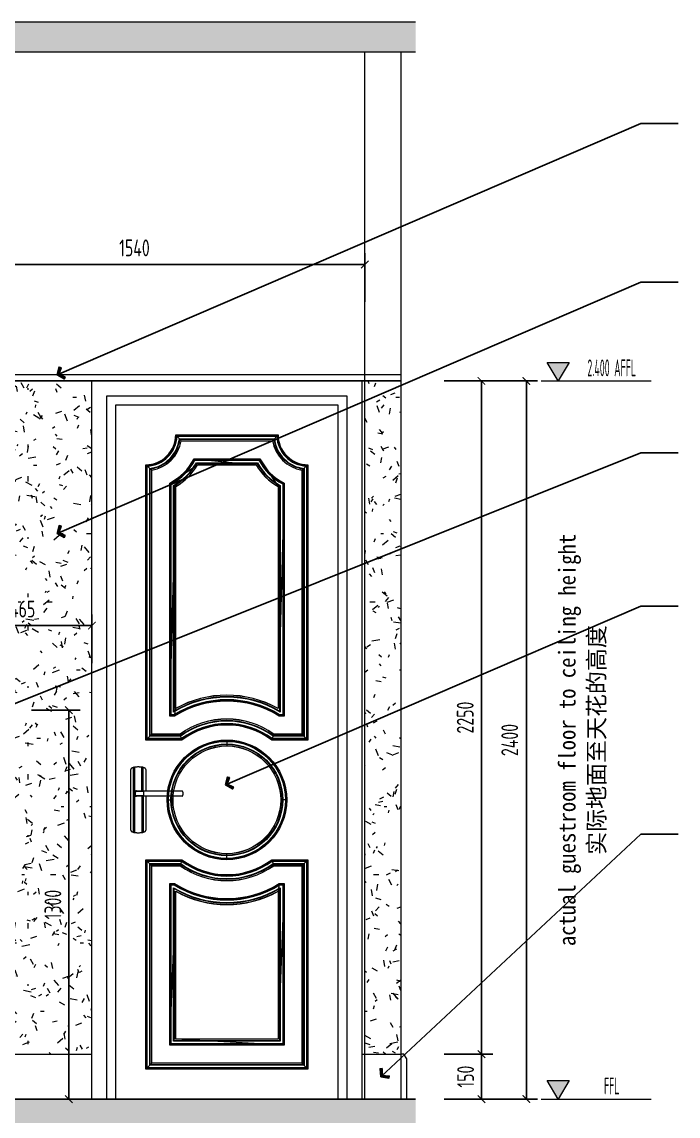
# Model space of a CAD drawing. Header units: millimetres. Extents: x 3162 to 221128, y -144913 to 11496.
# Drawn here: x 172014 to 174208, y -22890 to -19233 of the extents above; entities that cross this region are included whole.
import ezdxf
from ezdxf.enums import TextEntityAlignment as Align

# ---------------------------------------------------------------- set-up
doc = ezdxf.new("R2010")
doc.units = ezdxf.units.MM
doc.header["$LTSCALE"] = 10
doc.linetypes.add('HIDDEN', pattern=[9.525, 6.35, -3.175])
doc.layers.get('Defpoints').update_dxf_attribs({"color": 250})
for name, color, linetype, lineweight in [('Contour【轮廓线】', 94, 'Continuous', 0), ('Elevation【立面图库】', 150, 'Continuous', 0), ('FC-Hatch【平面填充】', 250, 'Continuous', 0), ('FC-Refe【标注引线】', 2, 'Continuous', 0), ('FF-Fixed【固定家具】', 30, 'Continuous', 0), ('FF-Text【平面文字】', 2, 'Continuous', 0), ('Fine【细线】', 250, 'Continuous', 0), ('Finish【完成面】', 2, 'Continuous', 0), ('Gray【中细线】', 8, 'Continuous', 0), ('RC-dimensions', 44, 'Continuous', 0), ('RC-Modelling【天花造型】', 30, 'Continuous', 0), ('Wall【立面墙】', 252, 'Continuous', 0)]:
    doc.layers.add(name, color=color, linetype=linetype, lineweight=lineweight)
doc.styles.add('宋体', font='', dxfattribs={"width": 0.8})
doc.styles.add('尺寸标注', font='ARCHS.SHX', dxfattribs={"width": 0.8})
doc.styles.add('标高', font='ARCHS.SHX', dxfattribs={"width": 0.5})
doc.styles.get('宋体').set_extended_font_data('SimSun')
doc.dimstyles.new('海龙1：25', dxfattribs={"dimscale": 25, "dimtxt": 2.25, "dimasz": 1, "dimexe": 1.5, "dimexo": 1, "dimgap": 1, "dimtad": 1, "dimdec": 0, "dimrnd": 5, "dimdsep": 46, "dimtxsty": '尺寸标注', "dimblk": 'ARCHTICK', "dimblk1": 'ARCHTICK', "dimblk2": 'ARCHTICK', "dimcen": 1, "dimclrd": 44, "dimclre": 44, "dimclrt": 2, "dimadec": 0, "dimazin": 0, "dimtfac": 1, "dimtdec": 0, "dimtix": 1, "dimtmove": 2, "dimatfit": 3, "dimldrblk": 'hl_arrow2', "dimfxl": 5, "dimfxlon": 1, "dimarcsym": 0})
pattern_1 = [(225, (110819.52, 0), (35.35534, -35.35534), []), (230, (110819.52, 0), (-71.72602, 6.27522), [7.5, -82.5]), (175, (110819.52, 0), (13.87511, -75.21923), [6, -66]), (280.4514, (110813.54, 0.52), (-57.85092, -68.94393), [6.374, -70.1142]), (226.1842, (110819.52, -20), (-106.72409, 16.55189), [11.25, -123.75]), (276.6356, (110810.63, -18.62), (-93.46626, -97.41178), [9.56105, -105.1713]), (171.1842, (110819.52, -20), (-93.46618, -97.41189), [9, -99]), (201, (110809.52, -15), (-59.690703, 40.261893), [7.5, -82.5]), (146, (110809.52, -15), (-24.33156, -72.51501), [6, -66]), (251.4514, (110804.546, -11.645), (-84.022234, -32.25304), [6.374, -70.1142]), (217.5, (110819.52, 0), (-1.215986, -33.289385), [0.5, -65.2, 0.5, -67, 0.5, -66.25]), (187.5, (110819.52, 0), (-26.306954, -39.441171), [0.5, -38.2, 0.5, -63.7, 0.5, -25.25]), (147.5, (110841.82, -3e-15), (-53.382244, 2.255487), [0.5, -25, 0.5, -78, 0.5, -103.5]), (137.5, (110851.82, -4e-15), (-58.318617, -10.010498), [0.5, -32.5, 0.5, -51.8, 0.5, -73.5])]

# ---------------------------------------------------------------- blocks, each defined once
blk = doc.blocks.new('海龙工具_踢脚线')
blk.add_lwpolyline([(20, 0), (20, 90), (10, 100), (0, 100)])
blk = doc.blocks.new('_ArchTick')
at = {"color": 2, "linetype": 'ByBlock', "const_width": 0.15}
blk.add_lwpolyline([(-0.5, -0.5), (0.5, 0.5)], dxfattribs=at)
blk = doc.blocks.new('*D191')
at = {"layer": 'Defpoints', "color": 0, "transparency": 16777216}
for p in [(173400.7, -20432.7), (173400.7, -22682.7), (173550.7, -22682.7)]:
    blk.add_point(p, dxfattribs=at)
at = {"layer": 'RC-dimensions', "color": 44, "lineweight": -2, "transparency": 16777216}
for p, q in [((173425.7, -20432.7), (173588.2, -20432.7)), ((173550.7, -20432.7), (173550.7, -22682.7)), ((173425.7, -22682.7), (173588.2, -22682.7))]:
    blk.add_line(p, q, dxfattribs=at)
at = {"layer": 'RC-dimensions', "color": 44, "lineweight": -2, "transparency": 16777216, "xscale": 25, "yscale": 25, "zscale": 25}
for p, rotation in [((173550.7, -20432.7), 90), ((173550.7, -22682.7), 270)]:
    blk.add_blockref('_ArchTick', p, dxfattribs=dict(at, rotation=rotation))
at = {"layer": 'RC-dimensions', "color": 2, "transparency": 16777216, "insert": (173496.4, -21557.7), "char_height": 56.25, "attachment_point": 5, "rotation": 90, "style": '尺寸标注'}
blk.add_mtext('2250', dxfattribs=at)
blk = doc.blocks.new('hl_arrow2')
at = {"color": 2}
blk.add_line((-0.22, 0), (-1, 0), dxfattribs=at)
blk.add_lwpolyline([(-0.22, 0), (-0.86, -0.69), (-0.65, -0.86), (0, 0), (-0.65, 0.86), (-0.86, 0.69)], close=True, dxfattribs=at)
for points in [[(-0.86, 0.69), (-0.65, 0.86), (-0.22, 0), (0, 0)], [(-0.86, -0.69), (-0.65, -0.86), (-0.22, 0), (0, 0)]]:
    blk.add_solid(points, dxfattribs=at)
blk = doc.blocks.new('*D192')
at = {"layer": 'Defpoints', "color": 0, "transparency": 16777216}
for p in [(173400.7, -22682.7), (173400.7, -22832.7), (173550.7, -22832.7)]:
    blk.add_point(p, dxfattribs=at)
at = {"layer": 'RC-dimensions', "color": 44, "lineweight": -2, "transparency": 16777216}
for p, q in [((173425.7, -22682.7), (173588.2, -22682.7)), ((173550.7, -22682.7), (173550.7, -22832.7)), ((173425.7, -22832.7), (173588.2, -22832.7))]:
    blk.add_line(p, q, dxfattribs=at)
at = {"layer": 'RC-dimensions', "color": 44, "lineweight": -2, "transparency": 16777216, "xscale": 25, "yscale": 25, "zscale": 25}
for p, rotation in [((173550.7, -22682.7), 90), ((173550.7, -22832.7), 270)]:
    blk.add_blockref('_ArchTick', p, dxfattribs=dict(at, rotation=rotation))
at = {"layer": 'RC-dimensions', "color": 2, "transparency": 16777216, "insert": (173497.6, -22757.7), "char_height": 56.25, "attachment_point": 5, "rotation": 90, "style": '尺寸标注'}
blk.add_mtext('150', dxfattribs=at)
blk = doc.blocks.new('*D193')
at = {"layer": 'Defpoints', "color": 0, "transparency": 16777216}
for p in [(173400.7, -20432.7), (173400.7, -22832.7), (173700.7, -22832.7)]:
    blk.add_point(p, dxfattribs=at)
at = {"layer": 'RC-dimensions', "color": 44, "lineweight": -2, "transparency": 16777216}
for p, q in [((173575.7, -20432.7), (173738.2, -20432.7)), ((173700.7, -20432.7), (173700.7, -22832.7)), ((173575.7, -22832.7), (173738.2, -22832.7))]:
    blk.add_line(p, q, dxfattribs=at)
at = {"layer": 'RC-dimensions', "color": 44, "lineweight": -2, "transparency": 16777216, "xscale": 25, "yscale": 25, "zscale": 25}
for p, rotation in [((173700.7, -20432.7), 90), ((173700.7, -22832.7), 270)]:
    blk.add_blockref('_ArchTick', p, dxfattribs=dict(at, rotation=rotation))
at = {"layer": 'RC-dimensions', "color": 2, "transparency": 16777216, "insert": (173645.2, -21632.7), "char_height": 56.25, "attachment_point": 5, "rotation": 90, "style": '尺寸标注'}
blk.add_mtext('2400', dxfattribs=at)
blk = doc.blocks.new('海龍_立面标识')
at = {"style": '宋体', "width": 0.9, "flags": 8}
blk.add_attdef('FLOOR_HEIGHT', text='', height=2.25, rotation=90, dxfattribs=at).set_placement((0, 0), align=Align.CENTER)
at = {"style": '宋体', "flags": 8}
blk.add_attdef('HEIGHT', text='', height=2.25, rotation=90, dxfattribs=at).set_placement((-3.5, 0), align=Align.CENTER)
blk = doc.blocks.new('hl_Elevation-A2')
blk.add_hatch(color=150).paths.add_polyline_path([(3.74, 2.47), (2.27, 0), (0.8, 2.47)])
at = {"color": 150}
blk.add_line((0, 0), (14.67, 0), dxfattribs=at)
blk.add_lwpolyline([(3.74, 2.47), (2.27, 0), (0.8, 2.47)], close=True, dxfattribs=at)
at = {"color": 2, "style": '标高', "width": 0.8, "flags": 8}
blk.add_attdef('HEIGHT', text='', height=2.25, dxfattribs=at).set_placement((9.42, 1.75), align=Align.MIDDLE_CENTER)
blk = doc.blocks.new('立面门把手01')
at = {"color": 251, "linetype": 'HIDDEN', "ltscale": 80}
for p, q in [((-16, -128.8, 0), (-16, 87, 0)), ((-12, -129.4, 0), (-12, 87.6, 0)), ((12, 9.1, 0), (12, 87.6, 0)), ((16, 9.1, 0), (16, 87, 0)), ((12, -8.9, 0), (12, -129.4, 0)), ((16, -8.9, 0), (16, -128.8, 0))]:
    blk.add_line(p, q, dxfattribs=at)
at = {"linetype": 'HIDDEN', "ltscale": 80, "elevation": 0}
blk.add_lwpolyline([(25, -8.9), (25, -122.4, -0.317837), (21.7, -127.1, -0.020494), (16, -128.8, -0.498427), (12, -129.4, -0.124451), (-12, -129.4, -0.497981), (-16, -128.8, -0.020494), (-21.7, -127.1, -0.317837), (-25, -122.4), (-25, 80.6, -0.317837), (-21.7, 85.3, -0.020494), (-16, 87, -0.497981), (-12, 87.6, -0.124451), (12, 87.6, -0.498427), (16, 87, -0.020494), (21.7, 85.3, -0.317837), (25, 80.6), (25, 9.1)], format="xyb", dxfattribs=at)
blk.add_lwpolyline([(-9.8, 7.4, -0.214918), (-6.1, 9.1), (147.2, 9.1, -0.314288), (147.2, -8.9), (-6.1, -8.9, -0.214918), (-9.8, -7.3, -0.226084)], format="xyb", close=True, dxfattribs=at)
at = {"color": 251, "linetype": 'HIDDEN', "ltscale": 80, "elevation": 0}
blk.add_lwpolyline([(17.2, 8.1), (17.2, -7.9), (-6.1, -7.9, -0.209535), (-9, -6.7, -0.217189), (-9, 6.8, -0.209535), (-6.1, 8.1), (17.2, 8.1)], format="xyb", close=True, dxfattribs=at)
blk = doc.blocks.new('海龙_05138463')
at = {"layer": 'FF-Fixed【固定家具】'}
for points in [[(-451.1, -1200), (-451.1, 1200), (451.1, 1200), (451.1, -1200)], [(-371.1, -1200), (-371.1, 1120), (371.1, 1120), (371.1, -1200)]]:
    blk.add_lwpolyline(points, dxfattribs=at)
at = {"layer": 'FF-Fixed【固定家具】', "color": 8}
blk.add_lwpolyline([(-401.1, -1200), (-401.1, 1150), (401.1, 1150), (401.1, -1200)], dxfattribs=at)
at = {"layer": 'FF-Fixed【固定家具】'}
for points in [[(-150, 0), (-271.1, 0), (-271.1, 920, 0.414214), (-171.1, 1020), (171.1, 1020, 0.414214), (271.1, 920), (271.1, 0), (150, 0, 0.333333)], [(-156.5, 20), (-251.1, 20), (-251.1, 901.7, 0.319197), (-152.7, 1000), (152.7, 1000, 0.319197), (251.1, 901.7), (251.1, 20), (156.5, 20, 0.319438)], [(-174.6, 80), (-191.1, 80), (-191.1, 858.8, 0.163866), (-109.8, 940), (109.8, 940, 0.163866), (191.1, 858.8), (191.1, 80), (174.6, 80, 0.286299)], [(-171.1, 105.3), (-171.1, 846.8, 0.131652), (-97.9, 920), (97.9, 920, 0.131652), (171.1, 846.8), (171.1, 105.3, 0.261033)], [(150, -400), (271.1, -400), (271.1, -1100), (-271.1, -1100), (-271.1, -400), (-150, -400, 0.333333)], [(156.5, -420), (251.1, -420), (251.1, -1080), (-251.1, -1080), (-251.1, -420), (-156.5, -420, 0.319438)], [(174.6, -480), (191.1, -480), (191.1, -1020), (-191.1, -1020), (-191.1, -480), (-174.6, -480, 0.286299)], [(171.1, -505.3), (171.1, -1000), (-171.1, -1000), (-171.1, -505.3, 0.261033)]]:
    blk.add_lwpolyline(points, format="xyb", close=True, dxfattribs=at)
for radius in [200, 180]:
    blk.add_circle((0, -200), radius, dxfattribs=at)
at = {"layer": 'Fine【细线】'}
for p, q in [((-171.1, 1020), (-152.7, 1000)), ((171.1, 1020), (152.7, 1000)), ((-271.1, 920), (-251.1, 901.7)), ((-191.1, 858.8), (-97.9, 920)), ((-109.8, 940), (97.9, 920)), ((109.8, 940), (171.1, 846.8)), ((271.1, 920), (251.1, 901.7)), ((-191.1, 80), (-171.1, 846.8)), ((191.1, 858.8), (171.1, 105.3)), ((-174.6, 80), (-171.1, 105.3)), ((-271.1, 0), (-251.1, 20)), ((-150, 0), (-156.5, 20)), ((0, 0), (0, -20)), ((150, 0), (156.5, 20)), ((271.1, 0), (251.1, 20)), ((-200, -200), (-180, -200)), ((200, -200), (180, -200)), ((-271.1, -400), (-251.1, -420)), ((-150, -400), (-156.5, -420)), ((0, -400), (0, -380)), ((150, -400), (156.5, -420)), ((271.1, -400), (251.1, -420)), ((-191.1, -1020), (-171.1, -505.3)), ((174.6, -480), (171.1, -505.3)), ((191.1, -480), (171.1, -1000)), ((191.1, -1020), (-171.1, -1000)), ((-271.1, -1100), (-251.1, -1080)), ((271.1, -1100), (251.1, -1080))]:
    blk.add_line(p, q, dxfattribs=at)
for points in [[(-150.9, 2.7), (-268.4, 2.7), (-268.4, 917.4, 0.399077), (-168.4, 1017.3), (168.4, 1017.3, 0.399077), (268.4, 917.4), (268.4, 2.7), (150.9, 2.7, 0.331375)], [(-151.5, 4.5), (-266.6, 4.5), (-266.6, 915.6, 0.389181), (-166.7, 1015.5), (166.7, 1015.5, 0.389181), (266.6, 915.6), (266.6, 4.5), (151.5, 4.5, 0.330047)], [(-154.3, 13.2), (-257.9, 13.2), (-257.9, 907.6, 0.347425), (-158.7, 1006.8), (158.7, 1006.8, 0.347425), (257.9, 907.6), (257.9, 13.2), (154.3, 13.2, 0.323986)], [(-154.9, 14.8), (-256.2, 14.8), (-256.2, 906.1, 0.34023), (-157.2, 1005.2), (157.2, 1005.2, 0.34023), (256.2, 906.1), (256.2, 14.8), (154.9, 14.8, 0.322863)], [(-156.4, 19.7), (-251.3, 19.7), (-251.3, 901.9, 0.320252), (-153, 1000.3), (153, 1000.3, 0.320252), (251.3, 901.9), (251.3, 19.7), (156.4, 19.7, 0.319615)], [(-175.4, 82.7), (-188.4, 82.7), (-188.4, 857.1, 0.15921), (-108.2, 937.3), (108.2, 937.3, 0.15921), (188.4, 857.1), (188.4, 82.7), (175.4, 82.7, 0.285056)], [(-175.9, 84.5), (-186.6, 84.5), (-186.6, 856, 0.156073), (-107.1, 935.5), (107.1, 935.5, 0.156073), (186.6, 856), (186.6, 84.5), (175.9, 84.5, 0.284209)], [(-177.9, 93.5), (-177.9, 850.8, 0.14199), (-101.9, 926.8), (101.9, 926.8, 0.14199), (177.9, 850.8), (177.9, 93.5, 0.279435)], [(-176.2, 96.4), (-176.2, 849.8, 0.13942), (-100.9, 925.2), (100.9, 925.2, 0.13942), (176.2, 849.8), (176.2, 96.4, 0.274846)], [(-171.3, 104.9), (-171.3, 847, 0.132051), (-98, 920.3), (98, 920.3, 0.132051), (171.3, 847), (171.3, 104.9, 0.26174)], [(150.9, -402.7), (268.4, -402.7), (268.4, -1097.3), (-268.4, -1097.3), (-268.4, -402.7), (-150.9, -402.7, 0.331375)], [(151.5, -404.5), (266.6, -404.5), (266.6, -1095.5), (-266.6, -1095.5), (-266.6, -404.5), (-151.5, -404.5, 0.330047)], [(154.3, -413.2), (257.9, -413.2), (257.9, -1086.8), (-257.9, -1086.8), (-257.9, -413.2), (-154.3, -413.2, 0.323986)], [(154.9, -414.8), (256.2, -414.8), (256.2, -1085.2), (-256.2, -1085.2), (-256.2, -414.8), (-154.9, -414.8, 0.322863)], [(156.4, -419.7), (251.3, -419.7), (251.3, -1080.3), (-251.3, -1080.3), (-251.3, -419.7), (-156.4, -419.7, 0.319615)], [(175.4, -482.7), (188.4, -482.7), (188.4, -1017.3), (-188.4, -1017.3), (-188.4, -482.7), (-175.4, -482.7, 0.285056)], [(175.9, -484.5), (186.6, -484.5), (186.6, -1015.5), (-186.6, -1015.5), (-186.6, -484.5), (-175.9, -484.5, 0.284209)], [(177.9, -493.5), (177.9, -1006.8), (-177.9, -1006.8), (-177.9, -493.5, 0.279435)], [(176.2, -496.4), (176.2, -1005.2), (-176.2, -1005.2), (-176.2, -496.4, 0.274846)], [(171.3, -504.9), (171.3, -1000.3), (-171.3, -1000.3), (-171.3, -504.9, 0.26174)]]:
    blk.add_lwpolyline(points, format="xyb", close=True, dxfattribs=at)
for radius in [197.3, 195.5, 186.8, 185.2, 180.3]:
    blk.add_circle((0, -200), radius, dxfattribs=at)
at = {"layer": 'Gray【中细线】'}
blk.add_blockref('立面门把手01', (-296.1, -179.1, 0), dxfattribs=at)
blk = doc.blocks.new('*D594')
at = {"layer": 'Defpoints', "color": 0, "transparency": 16777216}
for p in [(173160.7, -20043.5), (171620.7, -20193.5), (173160.7, -20193.5)]:
    blk.add_point(p, dxfattribs=at)
at = {"layer": 'RC-dimensions', "color": 44, "lineweight": -2, "transparency": 16777216}
for p, q in [((171620.7, -20168.5), (171620.7, -20006)), ((173160.7, -20168.5), (173160.7, -20006)), ((171620.7, -20043.5), (173160.7, -20043.5))]:
    blk.add_line(p, q, dxfattribs=at)
at = {"layer": 'RC-dimensions', "color": 44, "lineweight": -2, "transparency": 16777216, "xscale": 25, "yscale": 25, "zscale": 25, "rotation": 180}
blk.add_blockref('_ArchTick', (171620.7, -20043.5), dxfattribs=at)
at = {"layer": 'RC-dimensions', "color": 44, "lineweight": -2, "transparency": 16777216, "xscale": 25, "yscale": 25, "zscale": 25}
blk.add_blockref('_ArchTick', (173160.7, -20043.5), dxfattribs=at)
at = {"layer": 'RC-dimensions', "color": 2, "transparency": 16777216, "insert": (172390.7, -19988.1), "char_height": 56.25, "attachment_point": 5, "style": '尺寸标注'}
blk.add_mtext('1540', dxfattribs=at)
blk = doc.blocks.new('*D737')
at = {"layer": 'Defpoints', "color": 0, "transparency": 16777216}
for p in [(172021.2, -21532.7), (172021.2, -22832.7), (172171.2, -22832.7)]:
    blk.add_point(p, dxfattribs=at)
at = {"layer": 'RC-dimensions', "color": 44, "lineweight": -2, "transparency": 16777216}
for p, q in [((172046.2, -21532.7), (172208.7, -21532.7)), ((172171.2, -21532.7), (172171.2, -22832.7)), ((172046.2, -22832.7), (172208.7, -22832.7))]:
    blk.add_line(p, q, dxfattribs=at)
at = {"layer": 'RC-dimensions', "color": 44, "lineweight": -2, "transparency": 16777216, "xscale": 25, "yscale": 25, "zscale": 25}
for p, rotation in [((172171.2, -21532.7), 90), ((172171.2, -22832.7), 270)]:
    blk.add_blockref('_ArchTick', p, dxfattribs=dict(at, rotation=rotation))
at = {"layer": 'RC-dimensions', "color": 2, "transparency": 16777216, "insert": (172118.1, -22182.7), "char_height": 56.25, "attachment_point": 5, "rotation": 90, "style": '尺寸标注'}
blk.add_mtext('1300', dxfattribs=at)
blk = doc.blocks.new('*D739')
at = {"layer": 'Defpoints', "color": 0, "transparency": 16777216}
for p in [(172248.5, -21250.4), (171785.3, -21400.4), (172248.5, -21400.4)]:
    blk.add_point(p, dxfattribs=at)
at = {"layer": 'RC-dimensions', "color": 44, "lineweight": -2, "transparency": 16777216}
for p, q in [((171785.3, -21375.4), (171785.3, -21212.9)), ((172248.5, -21375.4), (172248.5, -21212.9)), ((171785.3, -21250.4), (172248.5, -21250.4))]:
    blk.add_line(p, q, dxfattribs=at)
at = {"layer": 'RC-dimensions', "color": 44, "lineweight": -2, "transparency": 16777216, "xscale": 25, "yscale": 25, "zscale": 25, "rotation": 180}
blk.add_blockref('_ArchTick', (171785.3, -21250.4), dxfattribs=at)
at = {"layer": 'RC-dimensions', "color": 44, "lineweight": -2, "transparency": 16777216, "xscale": 25, "yscale": 25, "zscale": 25}
blk.add_blockref('_ArchTick', (172248.5, -21250.4), dxfattribs=at)
at = {"layer": 'RC-dimensions', "color": 2, "transparency": 16777216, "insert": (172016.9, -21194.9), "char_height": 56.25, "attachment_point": 5, "style": '尺寸标注'}
blk.add_mtext('465', dxfattribs=at)

msp = doc.modelspace()

# ---------------------------------------------------------------- hatches: boundary and pattern name
at = {"layer": 'FC-Hatch【平面填充】'}
h = msp.add_hatch(dxfattribs=at)
h.set_pattern_fill('钢筋混凝土', color=256, scale=50, angle=180, style=0, pattern_type=2)
h.set_pattern_definition(pattern_1)
h.paths.add_polyline_path([(171030.7, -19332.7), (171030.7, -19232.7), (173330.7, -19232.7), (173330.7, -19332.7)])
h = msp.add_hatch(dxfattribs=at)
h.set_pattern_fill('地毯', color=256, scale=300, pattern_type=2)
h.set_pattern_definition([(0, (171536.68, -22538.74), (132, 228), [12, -201, 9, -87, 18, -213]), (10, (171479.68, -22415.74), (80.676, 285.344), [21, -51, 27, -159, 15, -198]), (20, (171449.68, -22511.74), (133.471, 220.976), [24, -165, 21, -123, 15, -96]), (30, (171536.68, -22529.74), (-21.97, 254.052), [15, -99, 12, -147, 9, -195]), (40, (171452.68, -22463.74), (33.836, 216.37), [12, -132, 9, -84, 24, -153]), (50, (171497.68, -22571.74), (-80.248, 235.733), [6, -111, 15, -183, 18, -93]), (60, (171506.68, -22550.74), (-99.473, 223.708), [15, -123, 6, -144, 12, -111]), (70, (171473.68, -22586.74), (-109.892, 215.587), [9, -57, 18, -96, 12, -132]), (80, (171488.68, -22409.74), (-208.565, 164.72), [21, -132, 9, -156, 18, -147]), (90, (171506.68, -22538.74), (-264, 111), [18, -93, 12, -183, 6, -186]), (100, (171458.68, -22445.74), (-247.971, 145.145), [21, -117, 18, -96, 21, -219]), (110, (171437.68, -22616.74), (-240.44, 81.691), [24, -78, 12, -159, 18, -174]), (120, (171356.68, -22580.74), (-286.65, 28.492), [15, -201, 18, -93, 21, -123]), (130, (171422.68, -22646.74), (-279.108, 71.266), [9, -66, 12, -129, 24, -168]), (140, (171332.68, -22406.74), (-220.597, -34.206), [18, -108, 21, -93, 12, -126]), (150, (171581.68, -22664.74), (-204.825, -120.767), [12, -84, 24, -186, 21, -171]), (160, (171383.68, -22496.74), (-237.901, -162.429), [18, -126, 15, -114, 12, -183]), (170, (171401.68, -22568.74), (-215.644, -169.123), [27, -99, 18, -135, 24, -132])])
h.paths.add_polyline_path([(172248.5, -20432.7), (171320.7, -20432.7), (171320.7, -22682.7), (171330.7, -22682.7), (172248.5, -22682.7)])
h.paths.add_polyline_path([(171947.5, -21492.3), (171947.5, -21573.2), (171868.3, -21573.2), (171868.3, -21492.3)], flags=16)
h.paths.add_polyline_path([(171962.5, -21492.7), (172032.5, -21492.7, -0.414214), (172037.5, -21497.7), (172037.5, -21567.7, -0.414214), (172032.5, -21572.7), (171962.5, -21572.7, -0.414214), (171957.5, -21567.7), (171957.5, -21497.7, -0.414214)], flags=16)
h.paths.add_polyline_path([(171945.7, -21494.1), (171945.7, -21571.4), (171870.1, -21571.4), (171870.1, -21494.1)], flags=0)
h.paths.add_polyline_path([(171856.3, -21489.7, -0.414214), (171858.3, -21491.7), (171858.3, -21573.7, -0.414214), (171856.3, -21575.7), (171774.3, -21575.7, -0.414214), (171772.3, -21573.7), (171772.3, -21491.7, -0.414214), (171774.3, -21489.7)], flags=16)
h.paths.add_polyline_path([(171854.3, -21491.7, -0.414214), (171856.3, -21493.7), (171856.3, -21571.7, -0.414214), (171854.3, -21573.7), (171776.3, -21573.7, -0.414214), (171774.3, -21571.7), (171774.3, -21493.7, -0.414214), (171776.3, -21491.7)], flags=0)
h.paths.add_polyline_path([(171963.5, -21498.7), (172031.5, -21498.7), (172031.5, -21566.7), (171963.5, -21566.7)], flags=0)
h.paths.add_polyline_path([(171789.3, -21518.7), (171844.3, -21518.7, 0.414214), (171847.3, -21515.7), (171847.3, -21504.7, 0.414214), (171844.3, -21501.7), (171789.3, -21501.7, 0.414214), (171786.3, -21504.7), (171786.3, -21515.7, 0.414214)], flags=0)
h.paths.add_polyline_path([(171844.3, -21502.7, -0.414214), (171846.3, -21504.7), (171846.3, -21515.7, -0.414214), (171844.3, -21517.7), (171789.3, -21517.7, -0.414214), (171787.3, -21515.7), (171787.3, -21504.7, -0.414214), (171789.3, -21502.7)], flags=0)
h.paths.add_polyline_path([(171932.6, -21513.4, -0.390771), (171934.8, -21515.3), (171934.8, -21547.3, -0.432686), (171932.7, -21549.6), (171920.1, -21549.6, -0.385679), (171917.8, -21547.6, -0.383952), (171915.7, -21549.6), (171903.1, -21549.6, -0.385679), (171900.8, -21547.6, -0.383952), (171898.7, -21549.6), (171886.1, -21549.6, -0.385679), (171883.8, -21547.6), (171883.8, -21515.8, -0.438052), (171885.9, -21513.4), (171898.6, -21513.4, -0.390771), (171900.8, -21515.3, -0.380248), (171902.9, -21513.4), (171915.6, -21513.4, -0.390771), (171917.8, -21515.3, -0.380248), (171919.9, -21513.4)], flags=0)
h.paths.add_polyline_path([(171917.8, -21518.2, 0.449015), (171915.6, -21515.8), (171902.9, -21515.8, 0.438052), (171900.8, -21518.2, 0.443522), (171898.7, -21515.8), (171894.7, -21515.6), (171886.8, -21515.6), (171885.9, -21515.8), (171898.6, -21515.8, -0.390771), (171900.8, -21517.8, -0.380248), (171902.9, -21515.8), (171915.6, -21515.8, -0.390771), (171917.8, -21517.8, -0.3855), (171920, -21515.8), (171924, -21515.6), (171920.8, -21515.6), (171918.7, -21516.3, 0.26387)], flags=0)
h.paths.add_polyline_path([(171914.8, -21515), (171914.8, -21515.6), (171903.8, -21515.6), (171903.8, -21515)], flags=0)
h.paths.add_polyline_path([(171976, -21516.2), (171994, -21516.2), (171994, -21547.5), (171976, -21547.5)], flags=0)
h.paths.add_polyline_path([(171760.3, -21489.7, -0.414214), (171762.3, -21491.7), (171762.3, -21573.7, -0.414214), (171760.3, -21575.7), (171678.3, -21575.7, -0.414214), (171676.3, -21573.7), (171676.3, -21491.7, -0.414214), (171678.3, -21489.7)], flags=16)
h.paths.add_polyline_path([(172001, -21516.2), (172018, -21516.2), (172018, -21547.5), (172001, -21547.5)], flags=0)
h.paths.add_polyline_path([(171758.3, -21491.7, -0.414214), (171760.3, -21493.7), (171760.3, -21571.7, -0.414214), (171758.3, -21573.7), (171680.3, -21573.7, -0.414214), (171678.3, -21571.7), (171678.3, -21493.7, -0.414214), (171680.3, -21491.7)], flags=0)
h.paths.add_polyline_path([(171847.3, -21528.7), (171847.3, -21567.7), (171786.3, -21567.7), (171786.3, -21528.7)], flags=0)
h.paths.add_polyline_path([(171744.3, -21501.7), (171744.3, -21563.7), (171694.3, -21563.7), (171694.3, -21501.7)], flags=0)
h.paths.add_polyline_path([(171740.3, -21509.7), (171742.3, -21560.7), (171696.3, -21560.7), (171698.3, -21509.7)], flags=0)
h.paths.add_polyline_path([(171755.4, -21531.7, -1), (171747.2, -21531.7, -1)], flags=0)
h.paths.add_polyline_path([(171664.3, -21489.7, -0.414214), (171666.3, -21491.7), (171666.3, -21573.7, -0.414214), (171664.3, -21575.7), (171582.3, -21575.7, -0.414214), (171580.3, -21573.7), (171580.3, -21491.7, -0.414214), (171582.3, -21489.7)], flags=16)
h.paths.add_polyline_path([(171662.3, -21491.7, -0.414214), (171664.3, -21493.7), (171664.3, -21571.7, -0.414214), (171662.3, -21573.7), (171584.3, -21573.7, -0.414214), (171582.3, -21571.7), (171582.3, -21493.7, -0.414214), (171584.3, -21491.7)], flags=0)
h.paths.add_polyline_path([(171719.3, -21520.7), (171725.3, -21526.7), (171722.3, -21526.7), (171722.3, -21531.7), (171716.3, -21531.7), (171716.3, -21526.7), (171713.3, -21526.7)], flags=0)
h.paths.add_polyline_path([(171735.3, -21546.7), (171735.3, -21548.7), (171704.3, -21548.7), (171704.3, -21546.7)], flags=0)
h.paths.add_polyline_path([(171690.4, -21531.7, -1), (171682.2, -21531.7, -1)], flags=0)
h.paths.add_polyline_path([(171649.3, -21512.7, -0.380248), (171652.3, -21514.7), (171652.3, -21547.4, -0.445137), (171650.1, -21550.7), (171597.3, -21550.7, -0.376586), (171594.3, -21548.7), (171594.3, -21516.1, -0.449015), (171596.5, -21512.7)], flags=0)
h.paths.add_polyline_path([(171649.3, -21514.7), (171614.3, -21514.7), (171614.3, -21513.7), (171632.3, -21513.7)], flags=0)
h.paths.add_polyline_path([(171790.9, -21517.5), (171842.3, -21517.5), (171842.3, -21502.9), (171790.9, -21502.9)], flags=8)
h.paths.add_polyline_path([(173280.7, -20432.7), (173160.7, -20432.7), (173160.7, -22682.7), (173280.7, -22682.7)])
h = msp.add_hatch(dxfattribs=at)
h.set_pattern_fill('钢筋混凝土', color=256, scale=50, angle=180, style=0, pattern_type=2)
h.set_pattern_definition(pattern_1)
h.paths.add_polyline_path([(171030.7, -22932.7), (171030.7, -22832.7), (173330.7, -22832.7), (173330.7, -22932.7)])

# ---------------------------------------------------------------- linework, layer by layer
at = {"layer": 'Contour【轮廓线】'}
for p, q in [((171320.7, -22682.7), (172248.5, -22682.7)), ((173150.7, -22682.7), (173280.7, -22682.7))]:
    msp.add_line(p, q, dxfattribs=at)
at = {"layer": 'FF-Fixed【固定家具】'}
msp.add_lwpolyline([(172248.5, -22832.7), (172248.5, -20432.7), (173150.7, -20432.7), (173150.7, -22832.7)], dxfattribs=at)
at = {"layer": 'Finish【完成面】'}
for p, q in [((173280.7, -20432.7), (171320.7, -20432.7)), ((173280.7, -20432.7), (173280.7, -22832.7)), ((171320.7, -22832.7), (173160.7, -22832.7))]:
    msp.add_line(p, q, dxfattribs=at)
at = {"layer": 'Gray【中细线】'}
msp.add_line((173280.7, -20412.7), (171320.7, -20412.7), dxfattribs=at)
at = {"layer": 'RC-Modelling【天花造型】'}
msp.add_lwpolyline([(171320.7, -20232.7), (171620.7, -20232.7), (171620.7, -20412.7), (171540.7, -20412.7), (171540.7, -20352.7), (171520.7, -20352.7), (171520.7, -20432.7), (173280.7, -20432.7)], dxfattribs=at)
at = {"layer": 'Wall【立面墙】'}
for p, q in [((171030.7, -19232.7), (173330.7, -19232.7)), ((171030.7, -19332.7), (173330.7, -19332.7))]:
    msp.add_line(p, q, dxfattribs=at)
for points in [[(173160.7, -22832.7), (173160.7, -19332.7), (173280.7, -19332.7), (173280.7, -22832.7)], [(171030.7, -22832.7), (171030.7, -22832.7), (173330.7, -22832.7), (173330.7, -22832.7)]]:
    msp.add_lwpolyline(points, close=True, dxfattribs=at)

# ---------------------------------------------------------------- block references
at = {"layer": 'Contour【轮廓线】', "yscale": 1.5}
msp.add_blockref('海龙工具_踢脚线', (173280.7, -22832.7), dxfattribs=at)
at = {"layer": 'Elevation【立面图库】'}
ref = msp.add_blockref('hl_Elevation-A2', (173750.7, -20432.7), dxfattribs=dict(at, xscale=25, yscale=25, zscale=25))
ref.add_attrib('HEIGHT', '2.400 AFFL', dxfattribs={"layer": '0', "color": 2, "height": 56.25, "style": '标高', "width": 0.5}).set_placement((173986.2, -20389), align=Align.MIDDLE_CENTER)
ref = msp.add_blockref('hl_Elevation-A2', (173750.7, -22832.7), dxfattribs=dict(at, xscale=25, yscale=25, zscale=25))
ref.add_attrib('HEIGHT', 'FFL', dxfattribs={"layer": '0', "color": 2, "height": 56.25, "style": '标高', "width": 0.5}).set_placement((173986.2, -22789), align=Align.MIDDLE_CENTER)
at = {"layer": 'FF-Fixed【固定家具】'}
msp.add_blockref('海龙_05138463', (172699.6, -21632.7), dxfattribs=at)
at = {"layer": 'FF-Text【平面文字】'}
ref = msp.add_blockref('海龍_立面标识', (173819.4, -21632.7), dxfattribs=dict(at, xscale=-25, yscale=25, zscale=25))
ref.add_attrib('FLOOR_HEIGHT', 'actual guestroom floor to ceiling height', dxfattribs={"layer": '0', "height": 56.25, "rotation": 90, "style": '宋体', "width": 0.9}).set_placement((173865.1, -21632.7), align=Align.CENTER)
ref.add_attrib('HEIGHT', '实际地面至天花的高度', dxfattribs={"layer": '0', "height": 56.25, "rotation": 90, "style": '宋体'}).set_placement((173963.2, -21632.7), align=Align.CENTER)

# ---------------------------------------------------------------- dimensions: what is measured, and where the dimension line sits
at = {"layer": 'RC-dimensions'}
for base, p1, p2, picture, middle in [((173160.7, -20043.5), (171620.7, -20193.5), (173160.7, -20193.5), '*D594', (172390.7, -19988.1)), ((172248.5, -21250.4), (171785.3, -21400.4), (172248.5, -21400.4), '*D739', (172016.9, -21194.9))]:
    dim = msp.add_linear_dim(base=base, p1=p1, p2=p2, dimstyle='海龙1：25', dxfattribs=at)
    dim.commit()
    dim.dimension.update_dxf_attribs({"geometry": picture, "text_midpoint": middle})
for base, p1, p2, picture, middle in [((173550.7, -22682.7), (173400.7, -20432.7), (173400.7, -22682.7), '*D191', (173496.4, -21557.7)), ((173700.7, -22832.7), (173400.7, -20432.7), (173400.7, -22832.7), '*D193', (173645.2, -21632.7)), ((173550.7, -22832.7), (173400.7, -22682.7), (173400.7, -22832.7), '*D192', (173497.6, -22757.7))]:
    dim = msp.add_linear_dim(base=base, p1=p1, p2=p2, angle=270, dimstyle='海龙1：25', override={"dimscale": 25, "dimtxsty": '尺寸标注', "dimblk1": 'ArchTick', "dimblk2": 'ArchTick', "dimsah": 1, "dimclrt": 2}, dxfattribs=at)
    dim.commit()
    dim.dimension.update_dxf_attribs({"geometry": picture, "text_midpoint": middle})
dim = msp.add_linear_dim(base=(172171.2, -22832.7), p1=(172021.2, -21532.7), p2=(172021.2, -22832.7), angle=90, dimstyle='海龙1：25', dxfattribs=at)
dim.commit()
dim.dimension.update_dxf_attribs({"geometry": '*D737', "text_midpoint": (172118.1, -22182.7)})

# ---------------------------------------------------------------- leaders
at = {"layer": 'FC-Refe【标注引线】'}
for points in [[(172132.4, -20412.7), (174083.1, -19572.8), (174208.1, -19572.8)], [(172132.4, -20942.3), (174083.1, -20102.4), (174208.1, -20102.4)], [(171898.7, -21547.5), (174083.1, -20672.8), (174208.1, -20672.8)], [(172695.1, -21782.6), (174083.1, -21184.9), (174208.1, -21184.9)], [(173214.7, -22757.9), (174083.1, -21947.3), (174208.1, -21947.3)]]:
    msp.add_leader(points, dimstyle='海龙1：25', override={"dimscale": 25, "dimldrblk": 'hl_arrow2'}, dxfattribs=at)

doc.saveas('drawing.dxf')
